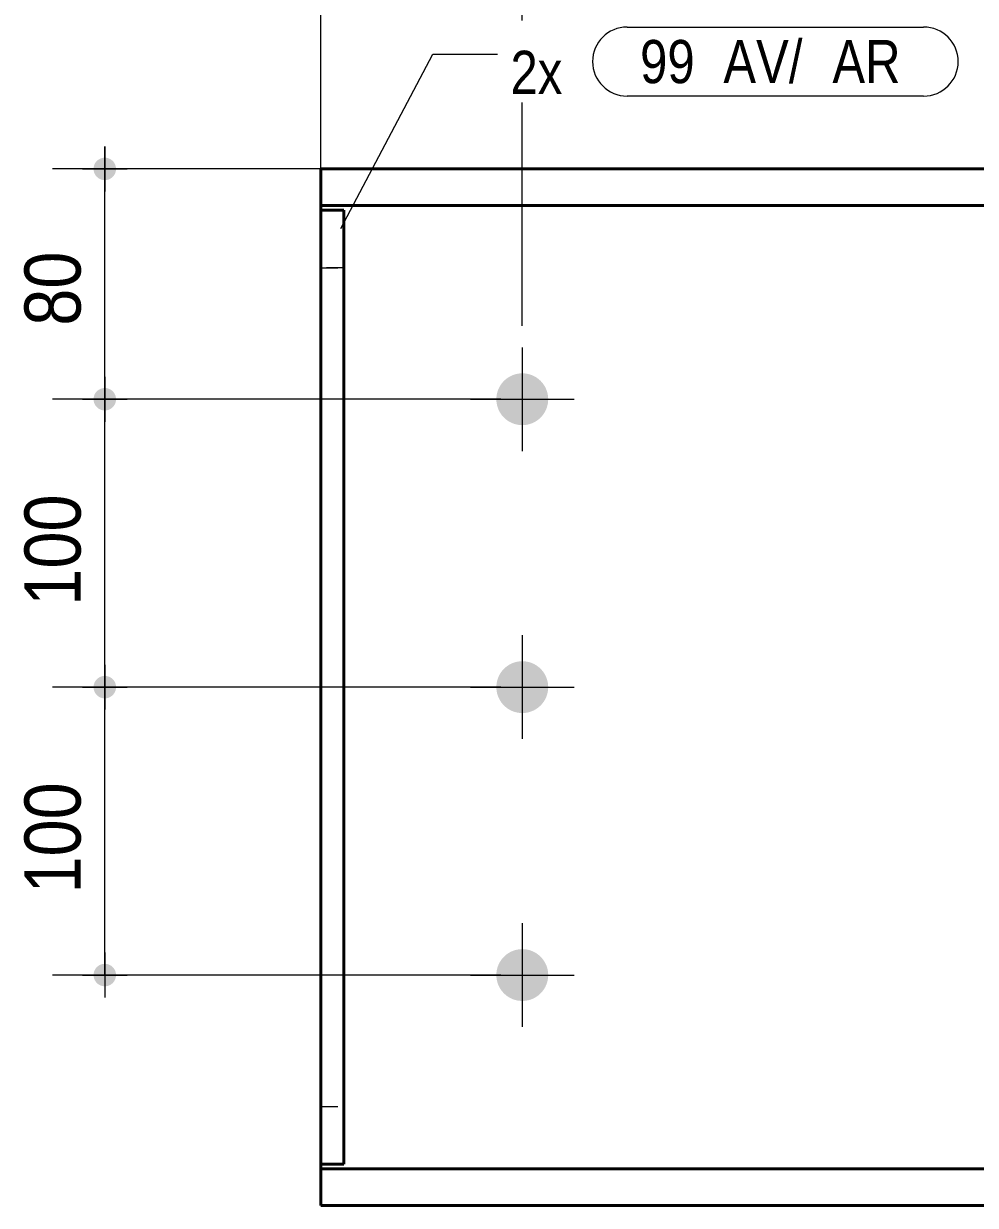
# Model space of a CAD drawing. Header units: millimetres. Extents: x 2 to 410, y 5 to 282.
# Drawn here: x 50.1 to 94.2, y 181.6 to 236.3 of the extents above; entities that cross this region are included whole.
import ezdxf

# ---------------------------------------------------------------- set-up
doc = ezdxf.new("R2010")
doc.units = ezdxf.units.MM
doc.linetypes.add('CACHE2', pattern=[1.190625, 0.79375, -0.396875])
for name, color, linetype, lineweight in [('Boulon', 7, 'Continuous', 0), ('Cache', 7, 'Continuous', 0), ('Cotation', 7, 'Continuous', 0), ('Piece', 2, 'Continuous', 0), ('Repère pièce', 3, 'Continuous', 0)]:
    doc.layers.add(name, color=color, linetype=linetype, lineweight=lineweight)
doc.styles.add('ARIAL', font='ARIAL.TTF')
doc.styles.add('COMIC_SANS_MS', font='COMIC.TTF')

# ---------------------------------------------------------------- blocks, each defined once
blk = doc.blocks.new('*A5')
at = {"layer": 'Boulon'}
for points in [[(74.39, 218.887), (74.389, 218.858), (74.387, 218.828), (74.385, 218.799), (74.381, 218.77), (74.377, 218.74), (74.373, 218.711), (74.367, 218.682), (74.361, 218.654), (74.354, 218.625), (74.347, 218.596), (74.339, 218.568), (74.33, 218.54), (74.32, 218.512), (74.31, 218.485), (74.299, 218.457), (74.287, 218.43), (74.275, 218.403), (74.262, 218.377), (74.249, 218.351), (74.234, 218.325), (74.22, 218.3), (74.204, 218.275), (74.188, 218.25), (74.171, 218.226), (74.154, 218.202), (74.136, 218.178), (74.118, 218.155), (74.099, 218.133), (74.08, 218.111), (74.059, 218.089), (74.039, 218.068), (74.018, 218.047), (73.996, 218.027), (73.974, 218.008), (73.952, 217.989), (73.929, 217.97), (73.905, 217.953), (73.881, 217.935), (73.857, 217.919), (73.832, 217.903), (73.807, 217.887), (73.782, 217.872), (73.756, 217.858), (73.73, 217.845), (73.703, 217.832), (73.677, 217.819), (73.65, 217.808), (73.622, 217.797), (73.595, 217.787), (73.567, 217.777), (73.539, 217.768), (73.51, 217.76), (73.482, 217.752), (73.453, 217.746), (73.424, 217.74), (73.396, 217.734), (73.366, 217.729), (73.337, 217.726), (73.308, 217.722), (73.279, 217.72), (73.249, 217.718), (73.22, 217.717), (73.19, 217.717), (73.161, 217.717), (73.131, 217.718), (73.102, 217.72), (73.073, 217.722), (73.043, 217.726), (73.014, 217.729), (72.985, 217.734), (72.956, 217.74), (72.927, 217.746), (72.899, 217.752), (72.87, 217.76), (72.842, 217.768), (72.814, 217.777), (72.786, 217.787), (72.759, 217.797), (72.731, 217.808), (72.704, 217.819), (72.677, 217.832), (72.651, 217.845), (72.625, 217.858), (72.599, 217.872), (72.573, 217.887), (72.548, 217.903), (72.524, 217.919), (72.499, 217.935), (72.476, 217.953), (72.452, 217.97), (72.429, 217.989), (72.407, 218.008), (72.385, 218.027), (72.363, 218.047), (72.342, 218.068), (72.321, 218.089), (72.301, 218.111), (72.282, 218.133), (72.263, 218.155), (72.244, 218.178), (72.227, 218.202), (72.209, 218.226), (72.193, 218.25), (72.177, 218.275), (72.161, 218.3), (72.146, 218.325), (72.132, 218.351), (72.119, 218.377), (72.106, 218.403), (72.093, 218.43), (72.082, 218.457), (72.071, 218.485), (72.061, 218.512), (72.051, 218.54), (72.042, 218.568), (72.034, 218.596), (72.026, 218.625), (72.02, 218.654), (72.013, 218.682), (72.008, 218.711), (72.003, 218.74), (71.999, 218.77), (71.996, 218.799), (71.994, 218.828), (71.992, 218.858), (71.991, 218.887), (71.99, 218.917), (71.991, 218.946), (71.992, 218.975), (71.994, 219.005), (71.996, 219.034), (71.999, 219.063), (72.003, 219.093), (72.008, 219.122), (72.013, 219.151), (72.02, 219.179), (72.026, 219.208), (72.034, 219.237), (72.042, 219.265), (72.051, 219.293), (72.061, 219.321), (72.071, 219.348), (72.082, 219.376), (72.093, 219.403), (72.106, 219.43), (72.119, 219.456), (72.132, 219.482), (72.146, 219.508), (72.161, 219.533), (72.177, 219.559), (72.193, 219.583), (72.209, 219.607), (72.227, 219.631), (72.244, 219.655), (72.263, 219.678), (72.282, 219.7), (72.301, 219.722), (72.321, 219.744), (72.342, 219.765), (72.363, 219.786), (72.385, 219.806), (72.407, 219.825), (72.429, 219.844), (72.452, 219.863), (72.476, 219.88), (72.499, 219.898), (72.524, 219.914), (72.548, 219.93), (72.573, 219.946), (72.599, 219.961), (72.625, 219.975), (72.651, 219.988), (72.677, 220.001), (72.704, 220.014), (72.731, 220.025), (72.759, 220.036), (72.786, 220.046), (72.814, 220.056), (72.842, 220.065), (72.87, 220.073), (72.899, 220.081), (72.927, 220.087), (72.956, 220.093), (72.985, 220.099), (73.014, 220.104), (73.043, 220.107), (73.073, 220.111), (73.102, 220.113), (73.131, 220.115), (73.161, 220.116), (73.19, 220.117), (73.22, 220.116), (73.249, 220.115), (73.279, 220.113), (73.308, 220.111), (73.337, 220.107), (73.366, 220.104), (73.396, 220.099), (73.424, 220.093), (73.453, 220.087), (73.482, 220.081), (73.51, 220.073), (73.539, 220.065), (73.567, 220.056), (73.595, 220.046), (73.622, 220.036), (73.65, 220.025), (73.677, 220.014), (73.703, 220.001), (73.73, 219.988), (73.756, 219.975), (73.782, 219.961), (73.807, 219.946), (73.832, 219.93), (73.857, 219.914), (73.881, 219.898), (73.905, 219.88), (73.929, 219.863), (73.952, 219.844), (73.974, 219.825), (73.996, 219.806), (74.018, 219.786), (74.039, 219.765), (74.059, 219.744), (74.08, 219.722), (74.099, 219.7), (74.118, 219.678), (74.136, 219.655), (74.154, 219.631), (74.171, 219.607), (74.188, 219.583), (74.204, 219.559), (74.22, 219.533), (74.234, 219.508), (74.249, 219.482), (74.262, 219.456), (74.275, 219.43), (74.287, 219.403), (74.299, 219.376), (74.31, 219.348), (74.32, 219.321), (74.33, 219.293), (74.339, 219.265), (74.347, 219.237), (74.354, 219.208), (74.361, 219.179), (74.367, 219.151), (74.373, 219.122), (74.377, 219.093), (74.381, 219.063), (74.385, 219.034), (74.387, 219.005), (74.389, 218.975), (74.39, 218.946), (74.39, 218.917)], [(74.39, 205.554), (74.389, 205.524), (74.387, 205.495), (74.385, 205.466), (74.381, 205.436), (74.377, 205.407), (74.373, 205.378), (74.367, 205.349), (74.361, 205.32), (74.354, 205.292), (74.347, 205.263), (74.339, 205.235), (74.33, 205.207), (74.32, 205.179), (74.31, 205.151), (74.299, 205.124), (74.287, 205.097), (74.275, 205.07), (74.262, 205.044), (74.249, 205.017), (74.234, 204.992), (74.22, 204.966), (74.204, 204.941), (74.188, 204.916), (74.171, 204.892), (74.154, 204.868), (74.136, 204.845), (74.118, 204.822), (74.099, 204.799), (74.08, 204.777), (74.059, 204.756), (74.039, 204.735), (74.018, 204.714), (73.996, 204.694), (73.974, 204.675), (73.952, 204.656), (73.929, 204.637), (73.905, 204.619), (73.881, 204.602), (73.857, 204.585), (73.832, 204.569), (73.807, 204.554), (73.782, 204.539), (73.756, 204.525), (73.73, 204.511), (73.703, 204.498), (73.677, 204.486), (73.65, 204.475), (73.622, 204.464), (73.595, 204.453), (73.567, 204.444), (73.539, 204.435), (73.51, 204.427), (73.482, 204.419), (73.453, 204.412), (73.424, 204.406), (73.396, 204.401), (73.366, 204.396), (73.337, 204.392), (73.308, 204.389), (73.279, 204.386), (73.249, 204.385), (73.22, 204.384), (73.19, 204.383), (73.161, 204.384), (73.131, 204.385), (73.102, 204.386), (73.073, 204.389), (73.043, 204.392), (73.014, 204.396), (72.985, 204.401), (72.956, 204.406), (72.927, 204.412), (72.899, 204.419), (72.87, 204.427), (72.842, 204.435), (72.814, 204.444), (72.786, 204.453), (72.759, 204.464), (72.731, 204.475), (72.704, 204.486), (72.677, 204.498), (72.651, 204.511), (72.625, 204.525), (72.599, 204.539), (72.573, 204.554), (72.548, 204.569), (72.524, 204.585), (72.499, 204.602), (72.476, 204.619), (72.452, 204.637), (72.429, 204.656), (72.407, 204.675), (72.385, 204.694), (72.363, 204.714), (72.342, 204.735), (72.321, 204.756), (72.301, 204.777), (72.282, 204.799), (72.263, 204.822), (72.244, 204.845), (72.227, 204.868), (72.209, 204.892), (72.193, 204.916), (72.177, 204.941), (72.161, 204.966), (72.146, 204.992), (72.132, 205.017), (72.119, 205.044), (72.106, 205.07), (72.093, 205.097), (72.082, 205.124), (72.071, 205.151), (72.061, 205.179), (72.051, 205.207), (72.042, 205.235), (72.034, 205.263), (72.026, 205.292), (72.02, 205.32), (72.013, 205.349), (72.008, 205.378), (72.003, 205.407), (71.999, 205.436), (71.996, 205.466), (71.994, 205.495), (71.992, 205.524), (71.991, 205.554), (71.99, 205.583), (71.991, 205.613), (71.992, 205.642), (71.994, 205.671), (71.996, 205.701), (71.999, 205.73), (72.003, 205.759), (72.008, 205.788), (72.013, 205.817), (72.02, 205.846), (72.026, 205.875), (72.034, 205.903), (72.042, 205.932), (72.051, 205.96), (72.061, 205.987), (72.071, 206.015), (72.082, 206.042), (72.093, 206.069), (72.106, 206.096), (72.119, 206.123), (72.132, 206.149), (72.146, 206.175), (72.161, 206.2), (72.177, 206.225), (72.193, 206.25), (72.209, 206.274), (72.227, 206.298), (72.244, 206.321), (72.263, 206.344), (72.282, 206.367), (72.301, 206.389), (72.321, 206.411), (72.342, 206.432), (72.363, 206.452), (72.385, 206.472), (72.407, 206.492), (72.429, 206.511), (72.452, 206.529), (72.476, 206.547), (72.499, 206.564), (72.524, 206.581), (72.548, 206.597), (72.573, 206.612), (72.599, 206.627), (72.625, 206.641), (72.651, 206.655), (72.677, 206.668), (72.704, 206.68), (72.731, 206.692), (72.759, 206.703), (72.786, 206.713), (72.814, 206.723), (72.842, 206.732), (72.87, 206.74), (72.899, 206.747), (72.927, 206.754), (72.956, 206.76), (72.985, 206.766), (73.014, 206.77), (73.043, 206.774), (73.073, 206.777), (73.102, 206.78), (73.131, 206.782), (73.161, 206.783), (73.19, 206.783), (73.22, 206.783), (73.249, 206.782), (73.279, 206.78), (73.308, 206.777), (73.337, 206.774), (73.366, 206.77), (73.396, 206.766), (73.424, 206.76), (73.453, 206.754), (73.482, 206.747), (73.51, 206.74), (73.539, 206.732), (73.567, 206.723), (73.595, 206.713), (73.622, 206.703), (73.65, 206.692), (73.677, 206.68), (73.703, 206.668), (73.73, 206.655), (73.756, 206.641), (73.782, 206.627), (73.807, 206.612), (73.832, 206.597), (73.857, 206.581), (73.881, 206.564), (73.905, 206.547), (73.929, 206.529), (73.952, 206.511), (73.974, 206.492), (73.996, 206.472), (74.018, 206.452), (74.039, 206.432), (74.059, 206.411), (74.08, 206.389), (74.099, 206.367), (74.118, 206.344), (74.136, 206.321), (74.154, 206.298), (74.171, 206.274), (74.188, 206.25), (74.204, 206.225), (74.22, 206.2), (74.234, 206.175), (74.249, 206.149), (74.262, 206.123), (74.275, 206.096), (74.287, 206.069), (74.299, 206.042), (74.31, 206.015), (74.32, 205.987), (74.33, 205.96), (74.339, 205.932), (74.347, 205.903), (74.354, 205.875), (74.361, 205.846), (74.367, 205.817), (74.373, 205.788), (74.377, 205.759), (74.381, 205.73), (74.385, 205.701), (74.387, 205.671), (74.389, 205.642), (74.39, 205.613), (74.39, 205.583)], [(74.39, 192.22), (74.389, 192.191), (74.387, 192.162), (74.385, 192.132), (74.381, 192.103), (74.377, 192.074), (74.373, 192.045), (74.367, 192.016), (74.361, 191.987), (74.354, 191.958), (74.347, 191.93), (74.339, 191.901), (74.33, 191.873), (74.32, 191.846), (74.31, 191.818), (74.299, 191.791), (74.287, 191.764), (74.275, 191.737), (74.262, 191.71), (74.249, 191.684), (74.234, 191.658), (74.22, 191.633), (74.204, 191.608), (74.188, 191.583), (74.171, 191.559), (74.154, 191.535), (74.136, 191.512), (74.118, 191.489), (74.099, 191.466), (74.08, 191.444), (74.059, 191.422), (74.039, 191.401), (74.018, 191.381), (73.996, 191.361), (73.974, 191.341), (73.952, 191.322), (73.929, 191.304), (73.905, 191.286), (73.881, 191.269), (73.857, 191.252), (73.832, 191.236), (73.807, 191.221), (73.782, 191.206), (73.756, 191.192), (73.73, 191.178), (73.703, 191.165), (73.677, 191.153), (73.65, 191.141), (73.622, 191.13), (73.595, 191.12), (73.567, 191.11), (73.539, 191.102), (73.51, 191.093), (73.482, 191.086), (73.453, 191.079), (73.424, 191.073), (73.396, 191.068), (73.366, 191.063), (73.337, 191.059), (73.308, 191.056), (73.279, 191.053), (73.249, 191.051), (73.22, 191.05), (73.19, 191.05), (73.161, 191.05), (73.131, 191.051), (73.102, 191.053), (73.073, 191.056), (73.043, 191.059), (73.014, 191.063), (72.985, 191.068), (72.956, 191.073), (72.927, 191.079), (72.899, 191.086), (72.87, 191.093), (72.842, 191.102), (72.814, 191.11), (72.786, 191.12), (72.759, 191.13), (72.731, 191.141), (72.704, 191.153), (72.677, 191.165), (72.651, 191.178), (72.625, 191.192), (72.599, 191.206), (72.573, 191.221), (72.548, 191.236), (72.524, 191.252), (72.499, 191.269), (72.476, 191.286), (72.452, 191.304), (72.429, 191.322), (72.407, 191.341), (72.385, 191.361), (72.363, 191.381), (72.342, 191.401), (72.321, 191.422), (72.301, 191.444), (72.282, 191.466), (72.263, 191.489), (72.244, 191.512), (72.227, 191.535), (72.209, 191.559), (72.193, 191.583), (72.177, 191.608), (72.161, 191.633), (72.146, 191.658), (72.132, 191.684), (72.119, 191.71), (72.106, 191.737), (72.093, 191.764), (72.082, 191.791), (72.071, 191.818), (72.061, 191.846), (72.051, 191.873), (72.042, 191.901), (72.034, 191.93), (72.026, 191.958), (72.02, 191.987), (72.013, 192.016), (72.008, 192.045), (72.003, 192.074), (71.999, 192.103), (71.996, 192.132), (71.994, 192.162), (71.992, 192.191), (71.991, 192.22), (71.99, 192.25), (71.991, 192.279), (71.992, 192.309), (71.994, 192.338), (71.996, 192.367), (71.999, 192.397), (72.003, 192.426), (72.008, 192.455), (72.013, 192.484), (72.02, 192.513), (72.026, 192.541), (72.034, 192.57), (72.042, 192.598), (72.051, 192.626), (72.061, 192.654), (72.071, 192.682), (72.082, 192.709), (72.093, 192.736), (72.106, 192.763), (72.119, 192.789), (72.132, 192.816), (72.146, 192.841), (72.161, 192.867), (72.177, 192.892), (72.193, 192.917), (72.209, 192.941), (72.227, 192.965), (72.244, 192.988), (72.263, 193.011), (72.282, 193.034), (72.301, 193.056), (72.321, 193.077), (72.342, 193.098), (72.363, 193.119), (72.385, 193.139), (72.407, 193.158), (72.429, 193.177), (72.452, 193.196), (72.476, 193.214), (72.499, 193.231), (72.524, 193.248), (72.548, 193.264), (72.573, 193.279), (72.599, 193.294), (72.625, 193.308), (72.651, 193.322), (72.677, 193.335), (72.704, 193.347), (72.731, 193.358), (72.759, 193.369), (72.786, 193.38), (72.814, 193.389), (72.842, 193.398), (72.87, 193.406), (72.899, 193.414), (72.927, 193.421), (72.956, 193.427), (72.985, 193.432), (73.014, 193.437), (73.043, 193.441), (73.073, 193.444), (73.102, 193.447), (73.131, 193.448), (73.161, 193.449), (73.19, 193.45), (73.22, 193.449), (73.249, 193.448), (73.279, 193.447), (73.308, 193.444), (73.337, 193.441), (73.366, 193.437), (73.396, 193.432), (73.424, 193.427), (73.453, 193.421), (73.482, 193.414), (73.51, 193.406), (73.539, 193.398), (73.567, 193.389), (73.595, 193.38), (73.622, 193.369), (73.65, 193.358), (73.677, 193.347), (73.703, 193.335), (73.73, 193.322), (73.756, 193.308), (73.782, 193.294), (73.807, 193.279), (73.832, 193.264), (73.857, 193.248), (73.881, 193.231), (73.905, 193.214), (73.929, 193.196), (73.952, 193.177), (73.974, 193.158), (73.996, 193.139), (74.018, 193.119), (74.039, 193.098), (74.059, 193.077), (74.08, 193.056), (74.099, 193.034), (74.118, 193.011), (74.136, 192.988), (74.154, 192.965), (74.171, 192.941), (74.188, 192.917), (74.204, 192.892), (74.22, 192.867), (74.234, 192.841), (74.249, 192.816), (74.262, 192.789), (74.275, 192.763), (74.287, 192.736), (74.299, 192.709), (74.31, 192.682), (74.32, 192.654), (74.33, 192.626), (74.339, 192.598), (74.347, 192.57), (74.354, 192.541), (74.361, 192.513), (74.367, 192.484), (74.373, 192.455), (74.377, 192.426), (74.381, 192.397), (74.385, 192.367), (74.387, 192.338), (74.389, 192.309), (74.39, 192.279), (74.39, 192.25)]]:
    blk.add_hatch(color=256, dxfattribs=at).paths.add_polyline_path(points, flags=17)
at = {"layer": 'Boulon', "linetype": 'Continuous', "lineweight": 0}
for p, q in [((73.19, 221.317), (73.19, 216.517)), ((70.79, 218.917), (75.59, 218.917)), ((73.19, 207.983), (73.19, 203.183)), ((70.79, 205.583), (75.59, 205.583)), ((73.19, 194.65), (73.19, 189.85)), ((70.79, 192.25), (75.59, 192.25))]:
    blk.add_line(p, q, dxfattribs=at)
blk = doc.blocks.new('*A13')
at = {"layer": 'Cache', "color": 7, "linetype": 'CACHE2', "lineweight": 20}
blk.add_line((63.857101, 227.676506), (63.857101, 183.489841), dxfattribs=at)
at = {"layer": 'Piece', "color": 2, "linetype": 'Continuous', "lineweight": 40}
for p, q in [((63.857101, 229.583173), (63.857101, 227.676506)), ((129.467442, 229.583173), (63.857101, 229.583173)), ((119.617101, 227.88984), (63.857101, 227.88984)), ((63.857101, 181.583173), (63.857101, 183.489841)), ((129.467442, 183.276506), (63.857101, 183.276506)), ((129.467442, 181.583173), (63.857101, 181.583173))]:
    blk.add_line(p, q, dxfattribs=at)
blk = doc.blocks.new('*A18')
at = {"layer": 'Cache', "color": 7, "linetype": 'CACHE2', "lineweight": 20}
for p, q in [((64.923499, 225.00984), (63.856833, 225.00984)), ((63.856833, 186.156507), (64.923499, 186.156507))]:
    blk.add_line(p, q, dxfattribs=at)
at = {"layer": 'Piece', "color": 2, "linetype": 'Continuous', "lineweight": 40}
for p, q in [((64.923499, 227.676506), (63.856833, 227.676506)), ((63.856833, 227.676506), (63.856833, 183.489841)), ((64.923499, 227.676506), (64.923499, 183.489841)), ((63.856833, 183.489841), (64.923499, 183.489841))]:
    blk.add_line(p, q, dxfattribs=at)
blk = doc.blocks.new('*A19')
at = {"layer": 'Cache', "color": 7, "linetype": 'CACHE2', "lineweight": 20}
for p, q in [((64.923499, 227.676506), (63.856833, 227.676506)), ((63.856833, 227.676506), (63.856833, 183.489841)), ((64.923499, 183.489841), (64.923499, 227.676506)), ((63.856833, 225.00984), (64.923499, 225.00984)), ((63.856833, 186.156507), (64.923499, 186.156507)), ((63.856833, 183.489841), (64.923499, 183.489841))]:
    blk.add_line(p, q, dxfattribs=at)
blk = doc.blocks.new('*A45')
at = {"layer": 'Cotation'}
for points in [[(63.831, 240.064), (63.806, 240.066), (63.781, 240.069), (63.755, 240.073), (63.73, 240.079), (63.706, 240.086), (63.682, 240.094), (63.658, 240.103), (63.635, 240.113), (63.612, 240.125), (63.589, 240.137), (63.568, 240.151), (63.547, 240.166), (63.527, 240.181), (63.508, 240.198), (63.489, 240.215), (63.472, 240.234), (63.455, 240.253), (63.439, 240.273), (63.424, 240.294), (63.411, 240.316), (63.398, 240.338), (63.387, 240.361), (63.376, 240.384), (63.367, 240.408), (63.359, 240.432), (63.352, 240.457), (63.347, 240.482), (63.342, 240.507), (63.339, 240.532), (63.337, 240.558), (63.337, 240.583), (63.337, 240.609), (63.339, 240.634), (63.342, 240.659), (63.347, 240.685), (63.352, 240.71), (63.359, 240.734), (63.367, 240.758), (63.376, 240.782), (63.387, 240.806), (63.398, 240.828), (63.411, 240.851), (63.424, 240.872), (63.439, 240.893), (63.455, 240.913), (63.472, 240.932), (63.489, 240.951), (63.508, 240.968), (63.527, 240.985), (63.547, 241.001), (63.568, 241.016), (63.589, 241.029), (63.612, 241.042), (63.635, 241.053), (63.658, 241.064), (63.682, 241.073), (63.706, 241.081), (63.73, 241.088), (63.755, 241.093), (63.781, 241.098), (63.806, 241.101), (63.831, 241.103), (63.857, 241.103), (63.882, 241.103), (63.908, 241.101), (63.933, 241.098), (63.958, 241.093), (63.983, 241.088), (64.008, 241.081), (64.032, 241.073), (64.056, 241.064), (64.079, 241.053), (64.102, 241.042), (64.124, 241.029), (64.146, 241.016), (64.167, 241.001), (64.187, 240.985), (64.206, 240.968), (64.225, 240.951), (64.242, 240.932), (64.259, 240.913), (64.275, 240.893), (64.289, 240.872), (64.303, 240.851), (64.315, 240.828), (64.327, 240.806), (64.337, 240.782), (64.346, 240.758), (64.354, 240.734), (64.361, 240.71), (64.367, 240.685), (64.371, 240.659), (64.374, 240.634), (64.376, 240.609), (64.377, 240.583), (64.376, 240.558), (64.374, 240.532), (64.371, 240.507), (64.367, 240.482), (64.361, 240.457), (64.354, 240.432), (64.346, 240.408), (64.337, 240.384), (64.327, 240.361), (64.315, 240.338), (64.303, 240.316), (64.289, 240.294), (64.275, 240.273), (64.259, 240.253), (64.242, 240.234), (64.225, 240.215), (64.206, 240.198), (64.187, 240.181), (64.167, 240.166), (64.146, 240.151), (64.124, 240.137), (64.102, 240.125), (64.079, 240.113), (64.056, 240.103), (64.032, 240.094), (64.008, 240.086), (63.983, 240.079), (63.958, 240.073), (63.933, 240.069), (63.908, 240.066), (63.882, 240.064), (63.857, 240.063)], [(73.165, 240.064), (73.139, 240.066), (73.114, 240.069), (73.089, 240.073), (73.064, 240.079), (73.039, 240.086), (73.015, 240.094), (72.991, 240.103), (72.968, 240.113), (72.945, 240.125), (72.923, 240.137), (72.901, 240.151), (72.881, 240.166), (72.86, 240.181), (72.841, 240.198), (72.823, 240.215), (72.805, 240.234), (72.788, 240.253), (72.773, 240.273), (72.758, 240.294), (72.744, 240.316), (72.732, 240.338), (72.72, 240.361), (72.71, 240.384), (72.701, 240.408), (72.693, 240.432), (72.686, 240.457), (72.68, 240.482), (72.676, 240.507), (72.673, 240.532), (72.671, 240.558), (72.67, 240.583), (72.671, 240.609), (72.673, 240.634), (72.676, 240.659), (72.68, 240.685), (72.686, 240.71), (72.693, 240.734), (72.701, 240.758), (72.71, 240.782), (72.72, 240.806), (72.732, 240.828), (72.744, 240.851), (72.758, 240.872), (72.773, 240.893), (72.788, 240.913), (72.805, 240.932), (72.823, 240.951), (72.841, 240.968), (72.86, 240.985), (72.881, 241.001), (72.901, 241.016), (72.923, 241.029), (72.945, 241.042), (72.968, 241.053), (72.991, 241.064), (73.015, 241.073), (73.039, 241.081), (73.064, 241.088), (73.089, 241.093), (73.114, 241.098), (73.139, 241.101), (73.165, 241.103), (73.19, 241.103), (73.216, 241.103), (73.241, 241.101), (73.267, 241.098), (73.292, 241.093), (73.317, 241.088), (73.341, 241.081), (73.366, 241.073), (73.389, 241.064), (73.413, 241.053), (73.436, 241.042), (73.458, 241.029), (73.479, 241.016), (73.5, 241.001), (73.52, 240.985), (73.54, 240.968), (73.558, 240.951), (73.576, 240.932), (73.592, 240.913), (73.608, 240.893), (73.623, 240.872), (73.636, 240.851), (73.649, 240.828), (73.66, 240.806), (73.671, 240.782), (73.68, 240.758), (73.688, 240.734), (73.695, 240.71), (73.7, 240.685), (73.705, 240.659), (73.708, 240.634), (73.71, 240.609), (73.71, 240.583), (73.71, 240.558), (73.708, 240.532), (73.705, 240.507), (73.7, 240.482), (73.695, 240.457), (73.688, 240.432), (73.68, 240.408), (73.671, 240.384), (73.66, 240.361), (73.649, 240.338), (73.636, 240.316), (73.623, 240.294), (73.608, 240.273), (73.592, 240.253), (73.576, 240.234), (73.558, 240.215), (73.54, 240.198), (73.52, 240.181), (73.5, 240.166), (73.479, 240.151), (73.458, 240.137), (73.436, 240.125), (73.413, 240.113), (73.389, 240.103), (73.366, 240.094), (73.341, 240.086), (73.317, 240.079), (73.292, 240.073), (73.267, 240.069), (73.241, 240.066), (73.216, 240.064), (73.19, 240.063)]]:
    blk.add_hatch(color=256, dxfattribs=at).paths.add_polyline_path(points, flags=17)
at = {"layer": 'Cotation', "linetype": 'Continuous', "lineweight": 0}
for p, q in [((73.19, 236.455), (73.19, 249.22)), ((63.857, 223.832), (63.857, 243.652)), ((63.857, 241.623), (63.857, 239.543)), ((73.19, 241.623), (73.19, 239.543)), ((64.897, 240.583), (62.817, 240.583)), ((63.857, 240.583), (62.817, 240.583)), ((63.857, 240.583), (73.19, 240.583)), ((74.23, 240.583), (72.15, 240.583)), ((73.19, 240.583), (74.23, 240.583)), ((73.19, 222.317), (73.19, 232.655))]:
    blk.add_line(p, q, dxfattribs=at)
at = {"layer": 'Cotation'}
for p in [(63.857, 240.583), (73.19, 240.583)]:
    blk.add_point(p, dxfattribs=at)
at = {"layer": 'Cotation', "style": 'ARIAL', "width": 0.85}
for s, p in [('70', (72.15, 245.363)), ('0', (62.817, 241.723))]:
    blk.add_text(s, height=2.6, rotation=90.0002, dxfattribs=at).set_placement(p)
blk.add_text('70', height=2.6, dxfattribs=at).set_placement((66.595, 241.703))
blk = doc.blocks.new('*A46')
at = {"layer": 'Cotation'}
for points in [[(73.165, 240.064), (73.139, 240.066), (73.114, 240.069), (73.089, 240.073), (73.064, 240.079), (73.039, 240.086), (73.015, 240.094), (72.991, 240.103), (72.968, 240.113), (72.945, 240.125), (72.923, 240.137), (72.901, 240.151), (72.881, 240.166), (72.86, 240.181), (72.841, 240.198), (72.823, 240.215), (72.805, 240.234), (72.788, 240.253), (72.773, 240.273), (72.758, 240.294), (72.744, 240.316), (72.732, 240.338), (72.72, 240.361), (72.71, 240.384), (72.701, 240.408), (72.693, 240.432), (72.686, 240.457), (72.68, 240.482), (72.676, 240.507), (72.673, 240.532), (72.671, 240.558), (72.67, 240.583), (72.671, 240.609), (72.673, 240.634), (72.676, 240.659), (72.68, 240.685), (72.686, 240.71), (72.693, 240.734), (72.701, 240.758), (72.71, 240.782), (72.72, 240.806), (72.732, 240.828), (72.744, 240.851), (72.758, 240.872), (72.773, 240.893), (72.788, 240.913), (72.805, 240.932), (72.823, 240.951), (72.841, 240.968), (72.86, 240.985), (72.881, 241.001), (72.901, 241.016), (72.923, 241.029), (72.945, 241.042), (72.968, 241.053), (72.991, 241.064), (73.015, 241.073), (73.039, 241.081), (73.064, 241.088), (73.089, 241.093), (73.114, 241.098), (73.139, 241.101), (73.165, 241.103), (73.19, 241.103), (73.216, 241.103), (73.241, 241.101), (73.267, 241.098), (73.292, 241.093), (73.317, 241.088), (73.341, 241.081), (73.366, 241.073), (73.389, 241.064), (73.413, 241.053), (73.436, 241.042), (73.458, 241.029), (73.479, 241.016), (73.5, 241.001), (73.52, 240.985), (73.54, 240.968), (73.558, 240.951), (73.576, 240.932), (73.592, 240.913), (73.608, 240.893), (73.623, 240.872), (73.636, 240.851), (73.649, 240.828), (73.66, 240.806), (73.671, 240.782), (73.68, 240.758), (73.688, 240.734), (73.695, 240.71), (73.7, 240.685), (73.705, 240.659), (73.708, 240.634), (73.71, 240.609), (73.71, 240.583), (73.71, 240.558), (73.708, 240.532), (73.705, 240.507), (73.7, 240.482), (73.695, 240.457), (73.688, 240.432), (73.68, 240.408), (73.671, 240.384), (73.66, 240.361), (73.649, 240.338), (73.636, 240.316), (73.623, 240.294), (73.608, 240.273), (73.592, 240.253), (73.576, 240.234), (73.558, 240.215), (73.54, 240.198), (73.52, 240.181), (73.5, 240.166), (73.479, 240.151), (73.458, 240.137), (73.436, 240.125), (73.413, 240.113), (73.389, 240.103), (73.366, 240.094), (73.341, 240.086), (73.317, 240.079), (73.292, 240.073), (73.267, 240.069), (73.241, 240.066), (73.216, 240.064), (73.19, 240.063)], [(148.056, 240.064), (148.031, 240.066), (148.005, 240.069), (147.98, 240.073), (147.955, 240.079), (147.931, 240.086), (147.906, 240.094), (147.883, 240.103), (147.859, 240.113), (147.837, 240.125), (147.814, 240.137), (147.793, 240.151), (147.772, 240.166), (147.752, 240.181), (147.732, 240.198), (147.714, 240.215), (147.696, 240.234), (147.68, 240.253), (147.664, 240.273), (147.649, 240.294), (147.636, 240.316), (147.623, 240.338), (147.612, 240.361), (147.601, 240.384), (147.592, 240.408), (147.584, 240.432), (147.577, 240.457), (147.572, 240.482), (147.567, 240.507), (147.564, 240.532), (147.562, 240.558), (147.562, 240.583), (147.562, 240.609), (147.564, 240.634), (147.567, 240.659), (147.572, 240.685), (147.577, 240.71), (147.584, 240.734), (147.592, 240.758), (147.601, 240.782), (147.612, 240.806), (147.623, 240.828), (147.636, 240.851), (147.649, 240.872), (147.664, 240.893), (147.68, 240.913), (147.696, 240.932), (147.714, 240.951), (147.732, 240.968), (147.752, 240.985), (147.772, 241.001), (147.793, 241.016), (147.814, 241.029), (147.837, 241.042), (147.859, 241.053), (147.883, 241.064), (147.906, 241.073), (147.931, 241.081), (147.955, 241.088), (147.98, 241.093), (148.005, 241.098), (148.031, 241.101), (148.056, 241.103), (148.082, 241.103), (148.107, 241.103), (148.133, 241.101), (148.158, 241.098), (148.183, 241.093), (148.208, 241.088), (148.233, 241.081), (148.257, 241.073), (148.281, 241.064), (148.304, 241.053), (148.327, 241.042), (148.349, 241.029), (148.371, 241.016), (148.391, 241.001), (148.412, 240.985), (148.431, 240.968), (148.449, 240.951), (148.467, 240.932), (148.484, 240.913), (148.499, 240.893), (148.514, 240.872), (148.528, 240.851), (148.54, 240.828), (148.552, 240.806), (148.562, 240.782), (148.571, 240.758), (148.579, 240.734), (148.586, 240.71), (148.592, 240.685), (148.596, 240.659), (148.599, 240.634), (148.601, 240.609), (148.602, 240.583), (148.601, 240.558), (148.599, 240.532), (148.596, 240.507), (148.592, 240.482), (148.586, 240.457), (148.579, 240.432), (148.571, 240.408), (148.562, 240.384), (148.552, 240.361), (148.54, 240.338), (148.528, 240.316), (148.514, 240.294), (148.499, 240.273), (148.484, 240.253), (148.467, 240.234), (148.449, 240.215), (148.431, 240.198), (148.412, 240.181), (148.391, 240.166), (148.371, 240.151), (148.349, 240.137), (148.327, 240.125), (148.304, 240.113), (148.281, 240.103), (148.257, 240.094), (148.233, 240.086), (148.208, 240.079), (148.183, 240.073), (148.158, 240.069), (148.133, 240.066), (148.107, 240.064), (148.082, 240.063)]]:
    blk.add_hatch(color=256, dxfattribs=at).paths.add_polyline_path(points, flags=17)
at = {"layer": 'Cotation', "linetype": 'Continuous', "lineweight": 0}
for p, q in [((73.19, 236.455), (73.19, 249.22)), ((148.082, 224.983), (148.082, 249.437)), ((73.19, 241.623), (73.19, 239.543)), ((148.082, 241.623), (148.082, 239.543)), ((74.23, 240.583), (72.15, 240.583)), ((73.19, 240.583), (72.15, 240.583)), ((73.19, 240.583), (148.082, 240.583)), ((149.122, 240.583), (147.042, 240.583)), ((148.082, 240.583), (149.122, 240.583)), ((73.19, 222.317), (73.19, 232.655))]:
    blk.add_line(p, q, dxfattribs=at)
at = {"layer": 'Cotation'}
for p in [(73.19, 240.583), (148.082, 240.583)]:
    blk.add_point(p, dxfattribs=at)
at = {"layer": 'Cotation', "style": 'ARIAL', "width": 0.85}
blk.add_text('1843', height=2.6, rotation=90.0002, dxfattribs=at).set_placement((147.042, 241.723))
blk.add_text('1773', height=2.6, dxfattribs=at).set_placement((106.779, 241.703))
blk = doc.blocks.new('*A54')
at = {"layer": 'Cotation'}
for points in [[(53.832, 205.064), (53.806, 205.066), (53.781, 205.069), (53.756, 205.073), (53.731, 205.079), (53.706, 205.086), (53.682, 205.094), (53.658, 205.103), (53.635, 205.113), (53.612, 205.125), (53.59, 205.137), (53.568, 205.151), (53.547, 205.166), (53.527, 205.181), (53.508, 205.198), (53.489, 205.215), (53.472, 205.234), (53.455, 205.253), (53.439, 205.273), (53.425, 205.294), (53.411, 205.316), (53.399, 205.338), (53.387, 205.361), (53.377, 205.384), (53.367, 205.408), (53.359, 205.432), (53.353, 205.457), (53.347, 205.482), (53.343, 205.507), (53.34, 205.532), (53.338, 205.558), (53.337, 205.583), (53.338, 205.609), (53.34, 205.634), (53.343, 205.659), (53.347, 205.685), (53.353, 205.71), (53.359, 205.734), (53.367, 205.758), (53.377, 205.782), (53.387, 205.806), (53.399, 205.828), (53.411, 205.851), (53.425, 205.872), (53.439, 205.893), (53.455, 205.913), (53.472, 205.932), (53.489, 205.951), (53.508, 205.968), (53.527, 205.985), (53.547, 206.001), (53.568, 206.016), (53.59, 206.029), (53.612, 206.042), (53.635, 206.053), (53.658, 206.064), (53.682, 206.073), (53.706, 206.081), (53.731, 206.088), (53.756, 206.093), (53.781, 206.098), (53.806, 206.101), (53.832, 206.103), (53.857, 206.103), (53.883, 206.103), (53.908, 206.101), (53.933, 206.098), (53.959, 206.093), (53.983, 206.088), (54.008, 206.081), (54.032, 206.073), (54.056, 206.064), (54.079, 206.053), (54.102, 206.042), (54.124, 206.029), (54.146, 206.016), (54.167, 206.001), (54.187, 205.985), (54.206, 205.968), (54.225, 205.951), (54.242, 205.932), (54.259, 205.913), (54.275, 205.893), (54.289, 205.872), (54.303, 205.851), (54.316, 205.828), (54.327, 205.806), (54.338, 205.782), (54.347, 205.758), (54.355, 205.734), (54.362, 205.71), (54.367, 205.685), (54.371, 205.659), (54.375, 205.634), (54.376, 205.609), (54.377, 205.583), (54.376, 205.558), (54.375, 205.532), (54.371, 205.507), (54.367, 205.482), (54.362, 205.457), (54.355, 205.432), (54.347, 205.408), (54.338, 205.384), (54.327, 205.361), (54.316, 205.338), (54.303, 205.316), (54.289, 205.294), (54.275, 205.273), (54.259, 205.253), (54.242, 205.234), (54.225, 205.215), (54.206, 205.198), (54.187, 205.181), (54.167, 205.166), (54.146, 205.151), (54.124, 205.137), (54.102, 205.125), (54.079, 205.113), (54.056, 205.103), (54.032, 205.094), (54.008, 205.086), (53.983, 205.079), (53.959, 205.073), (53.933, 205.069), (53.908, 205.066), (53.883, 205.064), (53.857, 205.063)], [(53.832, 191.73), (53.806, 191.732), (53.781, 191.735), (53.756, 191.74), (53.731, 191.745), (53.706, 191.752), (53.682, 191.76), (53.658, 191.769), (53.635, 191.78), (53.612, 191.791), (53.59, 191.804), (53.568, 191.817), (53.547, 191.832), (53.527, 191.848), (53.508, 191.865), (53.489, 191.882), (53.472, 191.901), (53.455, 191.92), (53.439, 191.94), (53.425, 191.961), (53.411, 191.983), (53.399, 192.005), (53.387, 192.028), (53.377, 192.051), (53.367, 192.075), (53.359, 192.099), (53.353, 192.123), (53.347, 192.148), (53.343, 192.174), (53.34, 192.199), (53.338, 192.224), (53.337, 192.25), (53.338, 192.275), (53.34, 192.301), (53.343, 192.326), (53.347, 192.351), (53.353, 192.376), (53.359, 192.401), (53.367, 192.425), (53.377, 192.449), (53.387, 192.472), (53.399, 192.495), (53.411, 192.517), (53.425, 192.539), (53.439, 192.56), (53.455, 192.58), (53.472, 192.599), (53.489, 192.618), (53.508, 192.635), (53.527, 192.652), (53.547, 192.668), (53.568, 192.682), (53.59, 192.696), (53.612, 192.708), (53.635, 192.72), (53.658, 192.73), (53.682, 192.739), (53.706, 192.747), (53.731, 192.754), (53.756, 192.76), (53.781, 192.764), (53.806, 192.767), (53.832, 192.769), (53.857, 192.77), (53.883, 192.769), (53.908, 192.767), (53.933, 192.764), (53.959, 192.76), (53.983, 192.754), (54.008, 192.747), (54.032, 192.739), (54.056, 192.73), (54.079, 192.72), (54.102, 192.708), (54.124, 192.696), (54.146, 192.682), (54.167, 192.668), (54.187, 192.652), (54.206, 192.635), (54.225, 192.618), (54.242, 192.599), (54.259, 192.58), (54.275, 192.56), (54.289, 192.539), (54.303, 192.517), (54.316, 192.495), (54.327, 192.472), (54.338, 192.449), (54.347, 192.425), (54.355, 192.401), (54.362, 192.376), (54.367, 192.351), (54.371, 192.326), (54.375, 192.301), (54.376, 192.275), (54.377, 192.25), (54.376, 192.224), (54.375, 192.199), (54.371, 192.174), (54.367, 192.148), (54.362, 192.123), (54.355, 192.099), (54.347, 192.075), (54.338, 192.051), (54.327, 192.028), (54.316, 192.005), (54.303, 191.983), (54.289, 191.961), (54.275, 191.94), (54.259, 191.92), (54.242, 191.901), (54.225, 191.882), (54.206, 191.865), (54.187, 191.848), (54.167, 191.832), (54.146, 191.817), (54.124, 191.804), (54.102, 191.791), (54.079, 191.78), (54.056, 191.769), (54.032, 191.76), (54.008, 191.752), (53.983, 191.745), (53.959, 191.74), (53.933, 191.735), (53.908, 191.732), (53.883, 191.73), (53.857, 191.73)]]:
    blk.add_hatch(color=256, dxfattribs=at).paths.add_polyline_path(points, flags=17)
at = {"layer": 'Cotation', "linetype": 'Continuous', "lineweight": 0}
for p, q in [((53.857, 206.623), (53.857, 204.543)), ((53.857, 205.583), (53.857, 206.623)), ((72.19, 205.583), (51.437, 205.583)), ((52.817, 205.583), (54.897, 205.583)), ((53.857, 192.25), (53.857, 205.583)), ((53.857, 193.29), (53.857, 191.21)), ((72.19, 192.25), (51.437, 192.25)), ((52.817, 192.25), (54.897, 192.25)), ((53.857, 192.25), (53.857, 191.21))]:
    blk.add_line(p, q, dxfattribs=at)
at = {"layer": 'Cotation'}
for p in [(53.857, 205.583), (53.857, 192.25)]:
    blk.add_point(p, dxfattribs=at)
at = {"layer": 'Cotation', "style": 'ARIAL', "width": 0.85}
blk.add_text('100', height=2.6, rotation=90.0002, dxfattribs=at).set_placement((52.737, 196.024))
blk = doc.blocks.new('*A55')
at = {"layer": 'Cotation'}
for points in [[(53.832, 218.397), (53.806, 218.399), (53.781, 218.402), (53.756, 218.406), (53.731, 218.412), (53.706, 218.419), (53.682, 218.427), (53.658, 218.436), (53.635, 218.446), (53.612, 218.458), (53.59, 218.47), (53.568, 218.484), (53.547, 218.499), (53.527, 218.515), (53.508, 218.531), (53.489, 218.549), (53.472, 218.567), (53.455, 218.587), (53.439, 218.607), (53.425, 218.628), (53.411, 218.649), (53.399, 218.671), (53.387, 218.694), (53.377, 218.718), (53.367, 218.741), (53.359, 218.766), (53.353, 218.79), (53.347, 218.815), (53.343, 218.84), (53.34, 218.866), (53.338, 218.891), (53.337, 218.917), (53.338, 218.942), (53.34, 218.967), (53.343, 218.993), (53.347, 219.018), (53.353, 219.043), (53.359, 219.067), (53.367, 219.092), (53.377, 219.116), (53.387, 219.139), (53.399, 219.162), (53.411, 219.184), (53.425, 219.205), (53.439, 219.226), (53.455, 219.246), (53.472, 219.266), (53.489, 219.284), (53.508, 219.302), (53.527, 219.318), (53.547, 219.334), (53.568, 219.349), (53.59, 219.363), (53.612, 219.375), (53.635, 219.387), (53.658, 219.397), (53.682, 219.406), (53.706, 219.414), (53.731, 219.421), (53.756, 219.427), (53.781, 219.431), (53.806, 219.434), (53.832, 219.436), (53.857, 219.437), (53.883, 219.436), (53.908, 219.434), (53.933, 219.431), (53.959, 219.427), (53.983, 219.421), (54.008, 219.414), (54.032, 219.406), (54.056, 219.397), (54.079, 219.387), (54.102, 219.375), (54.124, 219.363), (54.146, 219.349), (54.167, 219.334), (54.187, 219.318), (54.206, 219.302), (54.225, 219.284), (54.242, 219.266), (54.259, 219.246), (54.275, 219.226), (54.289, 219.205), (54.303, 219.184), (54.316, 219.162), (54.327, 219.139), (54.338, 219.116), (54.347, 219.092), (54.355, 219.067), (54.362, 219.043), (54.367, 219.018), (54.371, 218.993), (54.375, 218.967), (54.376, 218.942), (54.377, 218.917), (54.376, 218.891), (54.375, 218.866), (54.371, 218.84), (54.367, 218.815), (54.362, 218.79), (54.355, 218.766), (54.347, 218.741), (54.338, 218.718), (54.327, 218.694), (54.316, 218.671), (54.303, 218.649), (54.289, 218.628), (54.275, 218.607), (54.259, 218.587), (54.242, 218.567), (54.225, 218.549), (54.206, 218.531), (54.187, 218.515), (54.167, 218.499), (54.146, 218.484), (54.124, 218.47), (54.102, 218.458), (54.079, 218.446), (54.056, 218.436), (54.032, 218.427), (54.008, 218.419), (53.983, 218.412), (53.959, 218.406), (53.933, 218.402), (53.908, 218.399), (53.883, 218.397), (53.857, 218.397)], [(53.832, 205.064), (53.806, 205.066), (53.781, 205.069), (53.756, 205.073), (53.731, 205.079), (53.706, 205.086), (53.682, 205.094), (53.658, 205.103), (53.635, 205.113), (53.612, 205.125), (53.59, 205.137), (53.568, 205.151), (53.547, 205.166), (53.527, 205.181), (53.508, 205.198), (53.489, 205.215), (53.472, 205.234), (53.455, 205.253), (53.439, 205.273), (53.425, 205.294), (53.411, 205.316), (53.399, 205.338), (53.387, 205.361), (53.377, 205.384), (53.367, 205.408), (53.359, 205.432), (53.353, 205.457), (53.347, 205.482), (53.343, 205.507), (53.34, 205.532), (53.338, 205.558), (53.337, 205.583), (53.338, 205.609), (53.34, 205.634), (53.343, 205.659), (53.347, 205.685), (53.353, 205.71), (53.359, 205.734), (53.367, 205.758), (53.377, 205.782), (53.387, 205.806), (53.399, 205.828), (53.411, 205.851), (53.425, 205.872), (53.439, 205.893), (53.455, 205.913), (53.472, 205.932), (53.489, 205.951), (53.508, 205.968), (53.527, 205.985), (53.547, 206.001), (53.568, 206.016), (53.59, 206.029), (53.612, 206.042), (53.635, 206.053), (53.658, 206.064), (53.682, 206.073), (53.706, 206.081), (53.731, 206.088), (53.756, 206.093), (53.781, 206.098), (53.806, 206.101), (53.832, 206.103), (53.857, 206.103), (53.883, 206.103), (53.908, 206.101), (53.933, 206.098), (53.959, 206.093), (53.983, 206.088), (54.008, 206.081), (54.032, 206.073), (54.056, 206.064), (54.079, 206.053), (54.102, 206.042), (54.124, 206.029), (54.146, 206.016), (54.167, 206.001), (54.187, 205.985), (54.206, 205.968), (54.225, 205.951), (54.242, 205.932), (54.259, 205.913), (54.275, 205.893), (54.289, 205.872), (54.303, 205.851), (54.316, 205.828), (54.327, 205.806), (54.338, 205.782), (54.347, 205.758), (54.355, 205.734), (54.362, 205.71), (54.367, 205.685), (54.371, 205.659), (54.375, 205.634), (54.376, 205.609), (54.377, 205.583), (54.376, 205.558), (54.375, 205.532), (54.371, 205.507), (54.367, 205.482), (54.362, 205.457), (54.355, 205.432), (54.347, 205.408), (54.338, 205.384), (54.327, 205.361), (54.316, 205.338), (54.303, 205.316), (54.289, 205.294), (54.275, 205.273), (54.259, 205.253), (54.242, 205.234), (54.225, 205.215), (54.206, 205.198), (54.187, 205.181), (54.167, 205.166), (54.146, 205.151), (54.124, 205.137), (54.102, 205.125), (54.079, 205.113), (54.056, 205.103), (54.032, 205.094), (54.008, 205.086), (53.983, 205.079), (53.959, 205.073), (53.933, 205.069), (53.908, 205.066), (53.883, 205.064), (53.857, 205.063)]]:
    blk.add_hatch(color=256, dxfattribs=at).paths.add_polyline_path(points, flags=17)
at = {"layer": 'Cotation', "linetype": 'Continuous', "lineweight": 0}
for p, q in [((53.857, 219.957), (53.857, 217.877)), ((53.857, 218.917), (53.857, 219.957)), ((72.19, 218.917), (51.437, 218.917)), ((52.817, 218.917), (54.897, 218.917)), ((53.857, 205.583), (53.857, 218.917)), ((53.857, 206.623), (53.857, 204.543)), ((72.19, 205.583), (51.437, 205.583)), ((52.817, 205.583), (54.897, 205.583)), ((53.857, 205.583), (53.857, 204.543))]:
    blk.add_line(p, q, dxfattribs=at)
at = {"layer": 'Cotation'}
for p in [(53.857, 218.917), (53.857, 205.583)]:
    blk.add_point(p, dxfattribs=at)
at = {"layer": 'Cotation', "style": 'ARIAL', "width": 0.85}
blk.add_text('100', height=2.6, rotation=90.0002, dxfattribs=at).set_placement((52.737, 209.357))
blk = doc.blocks.new('*A56')
at = {"layer": 'Cotation'}
for points in [[(53.832, 229.064), (53.806, 229.066), (53.781, 229.069), (53.756, 229.073), (53.731, 229.079), (53.706, 229.086), (53.682, 229.094), (53.658, 229.103), (53.635, 229.113), (53.612, 229.125), (53.59, 229.137), (53.568, 229.151), (53.547, 229.166), (53.527, 229.181), (53.508, 229.198), (53.489, 229.215), (53.472, 229.234), (53.455, 229.253), (53.439, 229.273), (53.425, 229.294), (53.411, 229.316), (53.399, 229.338), (53.387, 229.361), (53.377, 229.384), (53.367, 229.408), (53.359, 229.432), (53.353, 229.457), (53.347, 229.482), (53.343, 229.507), (53.34, 229.532), (53.338, 229.558), (53.337, 229.583), (53.338, 229.609), (53.34, 229.634), (53.343, 229.659), (53.347, 229.685), (53.353, 229.71), (53.359, 229.734), (53.367, 229.758), (53.377, 229.782), (53.387, 229.806), (53.399, 229.828), (53.411, 229.851), (53.425, 229.872), (53.439, 229.893), (53.455, 229.913), (53.472, 229.932), (53.489, 229.951), (53.508, 229.968), (53.527, 229.985), (53.547, 230.001), (53.568, 230.016), (53.59, 230.029), (53.612, 230.042), (53.635, 230.053), (53.658, 230.064), (53.682, 230.073), (53.706, 230.081), (53.731, 230.088), (53.756, 230.093), (53.781, 230.098), (53.806, 230.101), (53.832, 230.103), (53.857, 230.103), (53.883, 230.103), (53.908, 230.101), (53.933, 230.098), (53.959, 230.093), (53.983, 230.088), (54.008, 230.081), (54.032, 230.073), (54.056, 230.064), (54.079, 230.053), (54.102, 230.042), (54.124, 230.029), (54.146, 230.016), (54.167, 230.001), (54.187, 229.985), (54.206, 229.968), (54.225, 229.951), (54.242, 229.932), (54.259, 229.913), (54.275, 229.893), (54.289, 229.872), (54.303, 229.851), (54.316, 229.828), (54.327, 229.806), (54.338, 229.782), (54.347, 229.758), (54.355, 229.734), (54.362, 229.71), (54.367, 229.685), (54.371, 229.659), (54.375, 229.634), (54.376, 229.609), (54.377, 229.583), (54.376, 229.558), (54.375, 229.532), (54.371, 229.507), (54.367, 229.482), (54.362, 229.457), (54.355, 229.432), (54.347, 229.408), (54.338, 229.384), (54.327, 229.361), (54.316, 229.338), (54.303, 229.316), (54.289, 229.294), (54.275, 229.273), (54.259, 229.253), (54.242, 229.234), (54.225, 229.215), (54.206, 229.198), (54.187, 229.181), (54.167, 229.166), (54.146, 229.151), (54.124, 229.137), (54.102, 229.125), (54.079, 229.113), (54.056, 229.103), (54.032, 229.094), (54.008, 229.086), (53.983, 229.079), (53.959, 229.073), (53.933, 229.069), (53.908, 229.066), (53.883, 229.064), (53.857, 229.063)], [(53.832, 218.397), (53.806, 218.399), (53.781, 218.402), (53.756, 218.406), (53.731, 218.412), (53.706, 218.419), (53.682, 218.427), (53.658, 218.436), (53.635, 218.446), (53.612, 218.458), (53.59, 218.47), (53.568, 218.484), (53.547, 218.499), (53.527, 218.515), (53.508, 218.531), (53.489, 218.549), (53.472, 218.567), (53.455, 218.587), (53.439, 218.607), (53.425, 218.628), (53.411, 218.649), (53.399, 218.671), (53.387, 218.694), (53.377, 218.718), (53.367, 218.741), (53.359, 218.766), (53.353, 218.79), (53.347, 218.815), (53.343, 218.84), (53.34, 218.866), (53.338, 218.891), (53.337, 218.917), (53.338, 218.942), (53.34, 218.967), (53.343, 218.993), (53.347, 219.018), (53.353, 219.043), (53.359, 219.067), (53.367, 219.092), (53.377, 219.116), (53.387, 219.139), (53.399, 219.162), (53.411, 219.184), (53.425, 219.205), (53.439, 219.226), (53.455, 219.246), (53.472, 219.266), (53.489, 219.284), (53.508, 219.302), (53.527, 219.318), (53.547, 219.334), (53.568, 219.349), (53.59, 219.363), (53.612, 219.375), (53.635, 219.387), (53.658, 219.397), (53.682, 219.406), (53.706, 219.414), (53.731, 219.421), (53.756, 219.427), (53.781, 219.431), (53.806, 219.434), (53.832, 219.436), (53.857, 219.437), (53.883, 219.436), (53.908, 219.434), (53.933, 219.431), (53.959, 219.427), (53.983, 219.421), (54.008, 219.414), (54.032, 219.406), (54.056, 219.397), (54.079, 219.387), (54.102, 219.375), (54.124, 219.363), (54.146, 219.349), (54.167, 219.334), (54.187, 219.318), (54.206, 219.302), (54.225, 219.284), (54.242, 219.266), (54.259, 219.246), (54.275, 219.226), (54.289, 219.205), (54.303, 219.184), (54.316, 219.162), (54.327, 219.139), (54.338, 219.116), (54.347, 219.092), (54.355, 219.067), (54.362, 219.043), (54.367, 219.018), (54.371, 218.993), (54.375, 218.967), (54.376, 218.942), (54.377, 218.917), (54.376, 218.891), (54.375, 218.866), (54.371, 218.84), (54.367, 218.815), (54.362, 218.79), (54.355, 218.766), (54.347, 218.741), (54.338, 218.718), (54.327, 218.694), (54.316, 218.671), (54.303, 218.649), (54.289, 218.628), (54.275, 218.607), (54.259, 218.587), (54.242, 218.567), (54.225, 218.549), (54.206, 218.531), (54.187, 218.515), (54.167, 218.499), (54.146, 218.484), (54.124, 218.47), (54.102, 218.458), (54.079, 218.446), (54.056, 218.436), (54.032, 218.427), (54.008, 218.419), (53.983, 218.412), (53.959, 218.406), (53.933, 218.402), (53.908, 218.399), (53.883, 218.397), (53.857, 218.397)]]:
    blk.add_hatch(color=256, dxfattribs=at).paths.add_polyline_path(points, flags=17)
at = {"layer": 'Cotation', "linetype": 'Continuous', "lineweight": 0}
for p, q in [((53.857, 230.623), (53.857, 228.543)), ((53.857, 229.583), (53.857, 230.623)), ((63.923, 229.583), (51.437, 229.583)), ((52.817, 229.583), (54.897, 229.583)), ((53.857, 218.917), (53.857, 229.583)), ((53.857, 219.957), (53.857, 217.877)), ((72.19, 218.917), (51.437, 218.917)), ((52.817, 218.917), (54.897, 218.917)), ((53.857, 218.917), (53.857, 217.877))]:
    blk.add_line(p, q, dxfattribs=at)
at = {"layer": 'Cotation'}
for p in [(53.857, 229.583), (53.857, 218.917)]:
    blk.add_point(p, dxfattribs=at)
at = {"layer": 'Cotation', "style": 'ARIAL', "width": 0.85}
blk.add_text('80', height=2.6, rotation=90.0002, dxfattribs=at).set_placement((52.737, 222.321))
blk = doc.blocks.new('*A68')
at = {"layer": 'Repère pièce', "linetype": 'Continuous', "lineweight": 0}
for p, q in [((78.045534, 236.155287), (91.778151, 236.155287)), ((64.794741, 226.83032), (69.043386, 234.905287)), ((69.043386, 234.905287), (72.043386, 234.905287)), ((91.778151, 232.955287), (78.045534, 232.955287))]:
    blk.add_line(p, q, dxfattribs=at)
for centre, start, end in [((78.045534, 234.555287), 90, 270), ((91.778151, 234.555287), 270, 90)]:
    blk.add_arc(centre, 1.6, start, end, dxfattribs=at)
at = {"layer": 'Repère pièce', "style": 'COMIC_SANS_MS', "width": 0.85}
for s, p in [('99', (78.645534, 233.555287)), ('AV/', (82.501394, 233.555287)), ('AR', (87.551198, 233.555287)), ('2x', (72.643386, 233.055287))]:
    blk.add_text(s, height=2, dxfattribs=at).set_placement(p)

msp = doc.modelspace()

# ---------------------------------------------------------------- block references
at = {"lineweight": 0}
for name in ['*A45', '*A46', '*A68', '*A56', '*A13', '*A18', '*A19', '*A5', '*A55', '*A54']:
    msp.add_blockref(name, (0, 0), dxfattribs=at)

doc.saveas('drawing.dxf')
